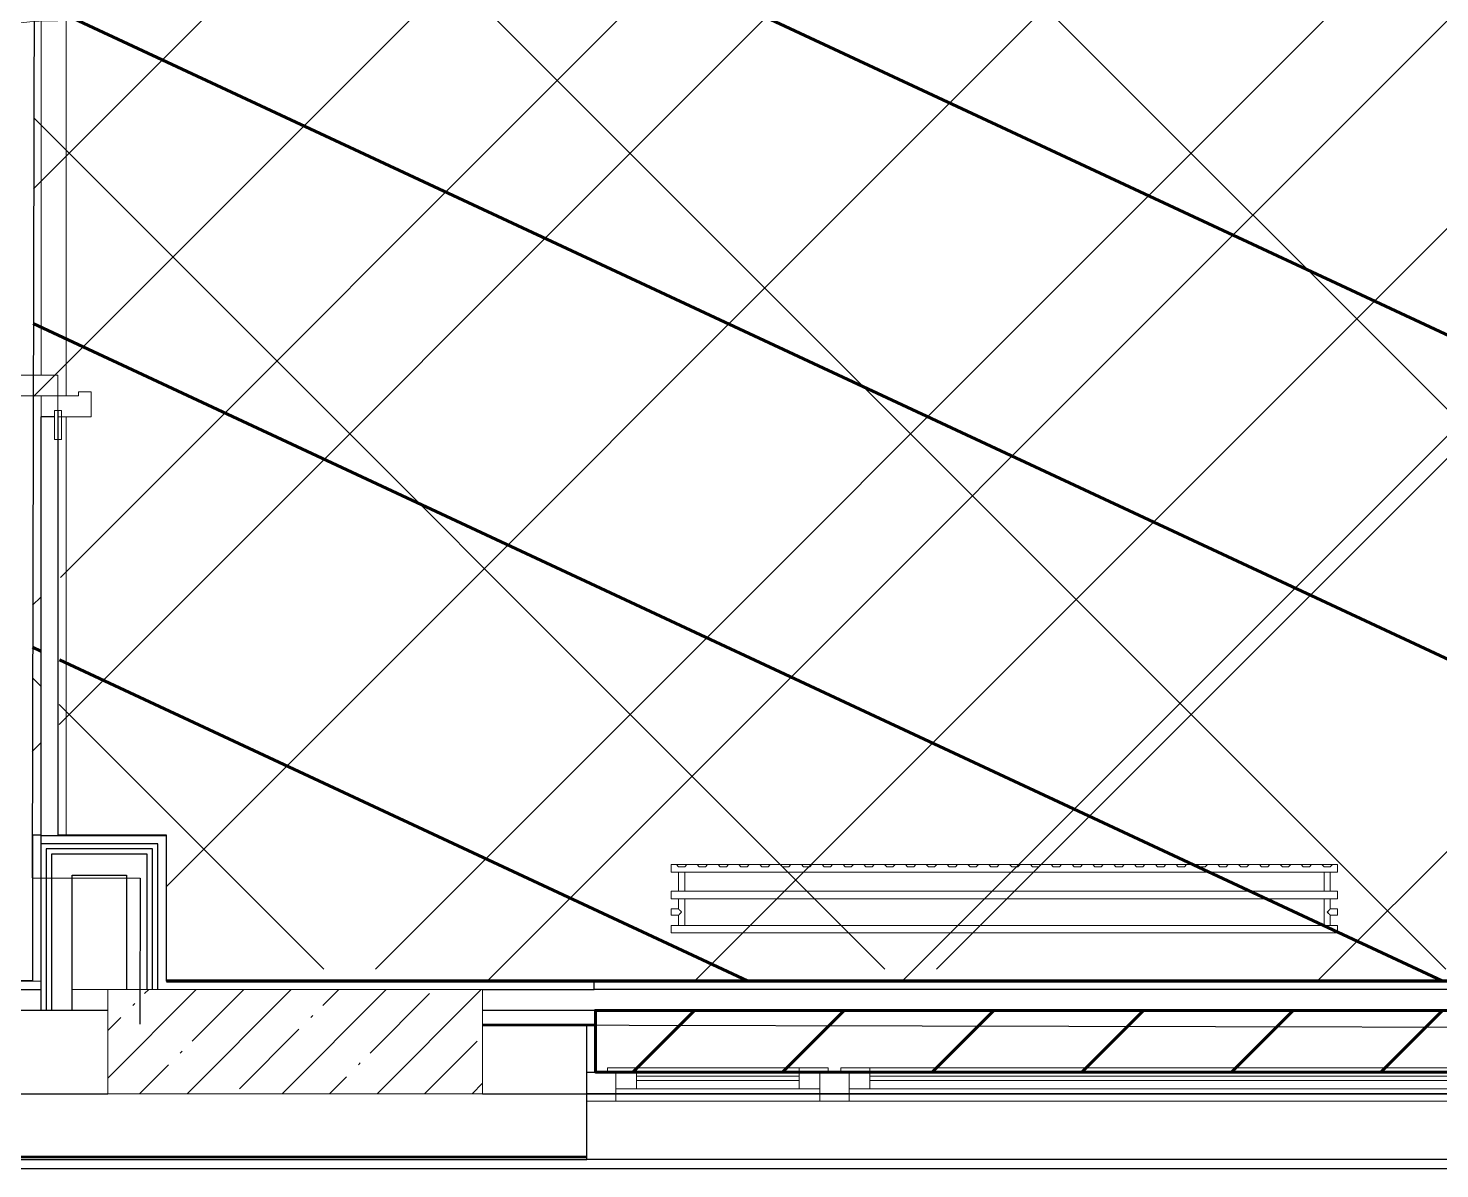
# Model space of a CAD drawing. Header units: millimetres. Extents: x -164500 to 426394, y -23753 to 102118.
# Drawn here: x 101604 to 104993, y -416 to 2321 of the extents above; entities that cross this region are included whole.
import ezdxf

# ---------------------------------------------------------------- set-up
doc = ezdxf.new("R2010")
doc.units = ezdxf.units.MM
for name, color, linetype, lineweight in [('0) шлифовка', 5, 'Continuous', 60), ('1.4) Плинтус ПЛ-4', 6, 'Continuous', 60), ('179 подоконники', 5, 'Continuous', 60), ('5.2) Л-1 Линолеум', 100, 'Continuous', 30), ('7.1) НЗ Стяжка на теплый пол', 160, 'Continuous', 30), ('7.7) Плинтус', 222, 'Continuous', 90), ('A-FLOR', 7, 'Continuous', 9), ('A-GLAZ', 7, 'Continuous', 9), ('A-GLAZ-1', 7, 'Continuous', 5), ('S-COLS-1', 7, 'Continuous', 5)]:
    doc.layers.add(name, color=color, linetype=linetype, lineweight=lineweight)
doc.layers.add('2) защита вин плитк', color=6, linetype='Continuous')
doc.layers.add('3.2.1) Нал-ой пол 4 вып', color=3, linetype='Continuous')
for name, color, linetype, lineweight, true_color in [('A-DOOR-1', 7, 'Continuous', 5, 0xc0c0c0), ('A-DOOR-FRAM-1', 7, 'Continuous', 5, 0xc0c0c0), ('M-EQPM-1', 7, 'Continuous', 9, 0xb2b2b2)]:
    doc.layers.add(name, color=color, linetype=linetype, lineweight=lineweight, true_color=true_color)

# ---------------------------------------------------------------- blocks, each defined once
blk = doc.blocks.new('120_Окно_СКБ_2Ст_Фрамуга сверху - 120_Окно_СКБ_2Ст_2300х2500_h_ ДОО-19727959-Объем проектирования 1 этажа')
at = {"layer": 'A-GLAZ'}
for p, q in [((-1150, -127), (-1150, -57)), ((-1150, -57), (-1080, -57)), ((-1080, -57), (-1080, -127)), ((520, -127), (520, -57)), ((520, -57), (590, -57)), ((590, -57), (590, -127)), ((1080, -127), (1080, -57)), ((1080, -57), (1150, -57)), ((1150, -57), (1150, -127)), ((520, -87), (-1080, -87)), ((-1080, -87), (-1080, -127)), ((-1030, -137), (-1030, -87)), ((470, -137), (470, -87)), ((520, -127), (520, -87)), ((1080, -87), (590, -87)), ((590, -87), (590, -127)), ((640, -137), (640, -87)), ((1030, -137), (1030, -87)), ((1080, -127), (1080, -87)), ((-1080, -127), (-1150, -127)), ((-1080, -127), (-1100, -127)), ((-1100, -127), (-1100, -137)), ((590, -127), (520, -127)), ((540, -127), (520, -127)), ((540, -137), (540, -127)), ((590, -127), (570, -127)), ((570, -127), (570, -137)), ((1150, -127), (1080, -127)), ((1100, -127), (1080, -127)), ((1100, -137), (1100, -127)), ((-1100, -137), (540, -137)), ((540, -137), (-1100, -137)), ((570, -137), (1100, -137)), ((1100, -137), (570, -137))]:
    blk.add_line(p, q, dxfattribs=at)
at = {"layer": 'A-GLAZ-1'}
for p, q in [((1150, -57), (-1150, -57)), ((-1080, -57), (1080, -57)), ((-1130, -127), (-1100, -127)), ((-1030, -107), (470, -107)), ((470, -117), (-1030, -117)), ((540, -127), (570, -127)), ((540, -127), (570, -127)), ((640, -107), (1030, -107)), ((1030, -117), (640, -117)), ((1100, -127), (1130, -127))]:
    blk.add_line(p, q, dxfattribs=at)
blk = doc.blocks.new('BSC_Колонна _Прямоугольная - 250х900-V84-Объем проектирования 1 этажа')
at = {"layer": 'S-COLS-1'}
h = blk.add_hatch(dxfattribs=at)
h.set_pattern_fill('FP_99', color=256, style=0, pattern_type=2)
h.set_pattern_definition([(45, (-102180, -25), (-114.04925, 114.04925), []), (45, (-102065.95, -25), (-114.04925, 114.04925), [201.613, -40.323, 6.706, -33.617])])
h.paths.add_polyline_path([(450, -125), (450, 125), (-450, 125), (-450, -125)])
for p, q in [((450, 125), (-450, 125)), ((-450, 125), (-450, -125)), ((450, -125), (450, 125)), ((-450, -125), (450, -125))]:
    blk.add_line(p, q, dxfattribs=at)
blk = doc.blocks.new('110_Дверь_СКБ_2Ст - Д-5_п__в составе перегородки _не входит в спец__-32680960-Объем проектирования 1 этажа')
at = {"layer": 'A-DOOR-1'}
for p, q in [((-637.5, 900.5), (-637.5, 0.5)), ((-587.5, 900.5), (-637.5, 900.5)), ((-587.5, 0.5), (-587.5, 900.5)), ((662.5, 400.5), (612.5, 400.5)), ((612.5, 400.5), (612.5, 0.5)), ((662.5, 0.5), (662.5, 400.5)), ((-637.5, 0.5), (-587.5, 0.5)), ((612.5, 0.5), (662.5, 0.5))]:
    blk.add_line(p, q, dxfattribs=at)
for centre, radius, start, end in [((-637.5, 0.5), 900, 0, 90), ((662.5, 0.5), 400, 90, 180)]:
    blk.add_arc(centre, radius, start, end, dxfattribs=at)
at = {"layer": 'A-DOOR-FRAM-1'}
for p, q in [((-672.5, 8.5), (-742.5, 8.5)), ((-742.5, 8.5), (-742.5, 0.5)), ((-742.5, 0.5), (-672.5, 0.5)), ((-637.5, 0.5), (-687.5, 0.5)), ((-687.5, 0.5), (-687.5, -79.5)), ((-672.5, 0.5), (-687.5, 0.5)), ((-687.5, 0.5), (-687.5, -0.5)), ((-672.5, 0.5), (-672.5, 8.5)), ((-672.5, -0.5), (-672.5, 0.5)), ((-637.5, -49.5), (-637.5, 0.5)), ((662.5, 0.5), (662.5, -49.5)), ((712.5, 0.5), (662.5, 0.5)), ((767.5, 8.5), (697.5, 8.5)), ((697.5, 8.5), (697.5, 0.5)), ((712.5, 0.5), (697.5, 0.5)), ((697.5, 0.5), (697.5, -0.5)), ((697.5, 0.5), (767.5, 0.5)), ((712.5, -79.5), (712.5, 0.5)), ((712.5, -0.5), (712.5, 0.5)), ((767.5, 0.5), (767.5, 8.5)), ((-672.5, -0.5), (-742.5, -0.5)), ((-742.5, -0.5), (-742.5, -8.5)), ((-742.5, -8.5), (-672.5, -8.5)), ((-687.5, -0.5), (-672.5, -0.5)), ((-672.5, -8.5), (-672.5, -0.5)), ((697.5, -0.5), (712.5, -0.5)), ((767.5, -0.5), (697.5, -0.5)), ((697.5, -0.5), (697.5, -8.5)), ((697.5, -8.5), (767.5, -8.5)), ((767.5, -8.5), (767.5, -0.5)), ((-627.5, -49.5), (-637.5, -49.5)), ((-627.5, -79.5), (-627.5, -49.5)), ((662.5, -49.5), (652.5, -49.5)), ((652.5, -49.5), (652.5, -79.5)), ((-687.5, -79.5), (-627.5, -79.5)), ((652.5, -79.5), (712.5, -79.5))]:
    blk.add_line(p, q, dxfattribs=at)
blk = doc.blocks.new('radiator_prado_classic_z_tip_30_po exemplyaru - Classic Z Тип 30-300-V243-Объем проектирования 1 этажа')
at = {"layer": 'M-EQPM-1'}
for p, q in [((0, 228), (0, 210)), ((1600, 228), (0, 228)), ((0, 210), (0, 228)), ((0, 228), (12.5, 228)), ((0, 210), (1600, 210)), ((17.8, 210), (0, 210)), ((12.5, 228), (37.5, 228)), ((37.5, 228), (12.5, 228)), ((12.5, 228), (37.5, 228)), ((12.5, 228), (17.5, 223)), ((12.5, 228), (17.5, 223)), ((32.5, 223), (17.5, 223)), ((17.5, 223), (32.5, 223)), ((17.5, 210), (17.5, 164)), ((17.5, 210), (17.5, 164)), ((17.8, 210), (17.5, 210)), ((17.5, 210), (17.8, 210)), ((17.8, 210), (17.5, 210)), ((17.5, 210), (32.5, 210)), ((32.2, 210), (17.8, 210)), ((17.8, 210), (32.2, 210)), ((32.2, 210), (17.8, 210)), ((32.5, 210), (32.2, 210)), ((32.2, 210), (32.5, 210)), ((32.5, 210), (32.2, 210)), ((1567.8, 210), (32.2, 210)), ((32.5, 223), (37.5, 228)), ((37.5, 228), (32.5, 223)), ((32.5, 164), (32.5, 210)), ((32.5, 164), (32.5, 210)), ((37.5, 228), (62.5, 228)), ((62.5, 228), (87.5, 228)), ((87.5, 228), (62.5, 228)), ((62.5, 228), (87.5, 228)), ((62.5, 228), (67.5, 223)), ((62.5, 228), (67.5, 223)), ((82.5, 223), (67.5, 223)), ((67.5, 223), (82.5, 223)), ((82.5, 223), (87.5, 228)), ((87.5, 228), (82.5, 223)), ((87.5, 228), (112.5, 228)), ((112.5, 228), (137.5, 228)), ((137.5, 228), (112.5, 228)), ((112.5, 228), (137.5, 228)), ((112.5, 228), (117.5, 223)), ((112.5, 228), (117.5, 223)), ((132.5, 223), (117.5, 223)), ((117.5, 223), (132.5, 223)), ((132.5, 223), (137.5, 228)), ((137.5, 228), (132.5, 223)), ((137.5, 228), (162.5, 228)), ((162.5, 228), (187.5, 228)), ((187.5, 228), (162.5, 228)), ((162.5, 228), (187.5, 228)), ((162.5, 228), (167.5, 223)), ((162.5, 228), (167.5, 223)), ((182.5, 223), (167.5, 223)), ((167.5, 223), (182.5, 223)), ((182.5, 223), (187.5, 228)), ((187.5, 228), (182.5, 223)), ((187.5, 228), (212.5, 228)), ((212.5, 228), (237.5, 228)), ((237.5, 228), (212.5, 228)), ((212.5, 228), (237.5, 228)), ((212.5, 228), (217.5, 223)), ((212.5, 228), (217.5, 223)), ((232.5, 223), (217.5, 223)), ((217.5, 223), (232.5, 223)), ((232.5, 223), (237.5, 228)), ((237.5, 228), (232.5, 223)), ((237.5, 228), (262.5, 228)), ((287.5, 228), (262.5, 228)), ((262.5, 228), (287.5, 228)), ((262.5, 228), (267.5, 223)), ((262.5, 228), (267.5, 223)), ((263.1, 228), (287.5, 228)), ((282.5, 223), (267.5, 223)), ((267.5, 223), (282.5, 223)), ((282.5, 223), (287.5, 228)), ((287.5, 228), (282.5, 223)), ((287.5, 228), (312.5, 228)), ((312.5, 228), (337.5, 228)), ((337.5, 228), (312.5, 228)), ((312.5, 228), (337.5, 228)), ((312.5, 228), (317.5, 223)), ((312.5, 228), (317.5, 223)), ((332.5, 223), (317.5, 223)), ((317.5, 223), (332.5, 223)), ((332.5, 223), (337.5, 228)), ((337.5, 228), (332.5, 223)), ((337.5, 228), (362.5, 228)), ((362.5, 228), (387.5, 228)), ((387.5, 228), (362.5, 228)), ((362.5, 228), (387.5, 228)), ((362.5, 228), (367.5, 223)), ((362.5, 228), (367.5, 223)), ((382.5, 223), (367.5, 223)), ((367.5, 223), (382.5, 223)), ((382.5, 223), (387.5, 228)), ((387.5, 228), (382.5, 223)), ((387.5, 228), (412.5, 228)), ((412.5, 228), (437.5, 228)), ((437.5, 228), (412.5, 228)), ((412.5, 228), (437.5, 228)), ((412.5, 228), (417.5, 223)), ((412.5, 228), (417.5, 223)), ((432.5, 223), (417.5, 223)), ((417.5, 223), (432.5, 223)), ((432.5, 223), (437.5, 228)), ((437.5, 228), (432.5, 223)), ((437.5, 228), (462.5, 228)), ((462.5, 228), (487.5, 228)), ((487.5, 228), (462.5, 228)), ((462.5, 228), (487.5, 228)), ((462.5, 228), (467.5, 223)), ((462.5, 228), (467.5, 223)), ((482.5, 223), (467.5, 223)), ((467.5, 223), (482.5, 223)), ((482.5, 223), (487.5, 228)), ((487.5, 228), (482.5, 223)), ((487.5, 228), (512.5, 228)), ((512.5, 228), (537.5, 228)), ((537.5, 228), (512.5, 228)), ((512.5, 228), (537.5, 228)), ((512.5, 228), (517.5, 223)), ((512.5, 228), (517.5, 223)), ((532.5, 223), (517.5, 223)), ((517.5, 223), (532.5, 223)), ((532.5, 223), (537.5, 228)), ((537.5, 228), (532.5, 223)), ((537.5, 228), (562.5, 228)), ((562.5, 228), (587.5, 228)), ((587.5, 228), (562.5, 228)), ((562.5, 228), (587.5, 228)), ((562.5, 228), (567.5, 223)), ((562.5, 228), (567.5, 223)), ((582.5, 223), (567.5, 223)), ((567.5, 223), (582.5, 223)), ((582.5, 223), (587.5, 228)), ((587.5, 228), (582.5, 223)), ((587.5, 228), (612.5, 228)), ((612.5, 228), (637.5, 228)), ((637.5, 228), (612.5, 228)), ((612.5, 228), (637.5, 228)), ((612.5, 228), (617.5, 223)), ((612.5, 228), (617.5, 223)), ((632.5, 223), (617.5, 223)), ((617.5, 223), (632.5, 223)), ((632.5, 223), (637.5, 228)), ((637.5, 228), (632.5, 223)), ((637.5, 228), (662.5, 228)), ((662.5, 228), (687.5, 228)), ((687.5, 228), (662.5, 228)), ((662.5, 228), (687.5, 228)), ((662.5, 228), (667.5, 223)), ((662.5, 228), (667.5, 223)), ((682.5, 223), (667.5, 223)), ((667.5, 223), (682.5, 223)), ((682.5, 223), (687.5, 228)), ((687.5, 228), (682.5, 223)), ((687.5, 228), (712.5, 228)), ((712.5, 228), (737.5, 228)), ((737.5, 228), (712.5, 228)), ((712.5, 228), (737.5, 228)), ((712.5, 228), (717.5, 223)), ((712.5, 228), (717.5, 223)), ((732.5, 223), (717.5, 223)), ((717.5, 223), (732.5, 223)), ((732.5, 223), (737.5, 228)), ((737.5, 228), (732.5, 223)), ((737.5, 228), (762.5, 228)), ((762.5, 228), (787.5, 228)), ((787.5, 228), (762.5, 228)), ((762.5, 228), (787.5, 228)), ((762.5, 228), (767.5, 223)), ((762.5, 228), (767.5, 223)), ((782.5, 223), (767.5, 223)), ((767.5, 223), (782.5, 223)), ((782.5, 223), (787.5, 228)), ((787.5, 228), (782.5, 223)), ((787.5, 228), (812.5, 228)), ((812.5, 228), (837.5, 228)), ((837.5, 228), (812.5, 228)), ((812.5, 228), (837.5, 228)), ((812.5, 228), (817.5, 223)), ((812.5, 228), (817.5, 223)), ((832.5, 223), (817.5, 223)), ((817.5, 223), (832.5, 223)), ((832.5, 223), (837.5, 228)), ((837.5, 228), (832.5, 223)), ((837.5, 228), (862.5, 228)), ((862.5, 228), (887.5, 228)), ((887.5, 228), (862.5, 228)), ((862.5, 228), (887.5, 228)), ((862.5, 228), (867.5, 223)), ((862.5, 228), (867.5, 223)), ((882.5, 223), (867.5, 223)), ((867.5, 223), (882.5, 223)), ((882.5, 223), (887.5, 228)), ((887.5, 228), (882.5, 223)), ((887.5, 228), (912.5, 228)), ((912.5, 228), (937.5, 228)), ((937.5, 228), (912.5, 228)), ((912.5, 228), (937.5, 228)), ((912.5, 228), (917.5, 223)), ((912.5, 228), (917.5, 223)), ((932.5, 223), (917.5, 223)), ((917.5, 223), (932.5, 223)), ((932.5, 223), (937.5, 228)), ((937.5, 228), (932.5, 223)), ((937.5, 228), (962.5, 228)), ((962.5, 228), (987.5, 228)), ((987.5, 228), (962.5, 228)), ((962.5, 228), (987.5, 228)), ((962.5, 228), (967.5, 223)), ((962.5, 228), (967.5, 223)), ((982.5, 223), (967.5, 223)), ((967.5, 223), (982.5, 223)), ((982.5, 223), (987.5, 228)), ((987.5, 228), (982.5, 223)), ((987.5, 228), (1012.5, 228)), ((1012.5, 228), (1037.5, 228)), ((1037.5, 228), (1012.5, 228)), ((1012.5, 228), (1037.5, 228)), ((1012.5, 228), (1017.5, 223)), ((1012.5, 228), (1017.5, 223)), ((1032.5, 223), (1017.5, 223)), ((1017.5, 223), (1032.5, 223)), ((1032.5, 223), (1037.5, 228)), ((1037.5, 228), (1032.5, 223)), ((1037.5, 228), (1062.5, 228)), ((1062.5, 228), (1087.5, 228)), ((1087.5, 228), (1062.5, 228)), ((1062.5, 228), (1087.5, 228)), ((1062.5, 228), (1067.5, 223)), ((1062.5, 228), (1067.5, 223)), ((1082.5, 223), (1067.5, 223)), ((1067.5, 223), (1082.5, 223)), ((1082.5, 223), (1087.5, 228)), ((1087.5, 228), (1082.5, 223)), ((1087.5, 228), (1112.5, 228)), ((1112.5, 228), (1137.5, 228)), ((1137.5, 228), (1112.5, 228)), ((1112.5, 228), (1137.5, 228)), ((1112.5, 228), (1117.5, 223)), ((1112.5, 228), (1117.5, 223)), ((1132.5, 223), (1117.5, 223)), ((1117.5, 223), (1132.5, 223)), ((1132.5, 223), (1137.5, 228)), ((1137.5, 228), (1132.5, 223)), ((1137.5, 228), (1162.5, 228)), ((1162.5, 228), (1187.5, 228)), ((1187.5, 228), (1162.5, 228)), ((1162.5, 228), (1187.5, 228)), ((1162.5, 228), (1167.5, 223)), ((1162.5, 228), (1167.5, 223)), ((1182.5, 223), (1167.5, 223)), ((1167.5, 223), (1182.5, 223)), ((1182.5, 223), (1187.5, 228)), ((1187.5, 228), (1182.5, 223)), ((1187.5, 228), (1212.5, 228)), ((1212.5, 228), (1237.5, 228)), ((1237.5, 228), (1212.5, 228)), ((1212.5, 228), (1237.5, 228)), ((1212.5, 228), (1217.5, 223)), ((1212.5, 228), (1217.5, 223)), ((1232.5, 223), (1217.5, 223)), ((1217.5, 223), (1232.5, 223)), ((1232.5, 223), (1237.5, 228)), ((1237.5, 228), (1232.5, 223)), ((1237.5, 228), (1262.5, 228)), ((1262.5, 228), (1287.5, 228)), ((1287.5, 228), (1262.5, 228)), ((1262.5, 228), (1287.5, 228)), ((1262.5, 228), (1267.5, 223)), ((1262.5, 228), (1267.5, 223)), ((1282.5, 223), (1267.5, 223)), ((1267.5, 223), (1282.5, 223)), ((1282.5, 223), (1287.5, 228)), ((1287.5, 228), (1282.5, 223)), ((1287.5, 228), (1312.5, 228)), ((1312.5, 228), (1337.5, 228)), ((1337.5, 228), (1312.5, 228)), ((1312.5, 228), (1337.5, 228)), ((1312.5, 228), (1317.5, 223)), ((1312.5, 228), (1317.5, 223)), ((1332.5, 223), (1317.5, 223)), ((1317.5, 223), (1332.5, 223)), ((1332.5, 223), (1337.5, 228)), ((1337.5, 228), (1332.5, 223)), ((1337.5, 228), (1362.5, 228)), ((1362.5, 228), (1387.5, 228)), ((1387.5, 228), (1362.5, 228)), ((1362.5, 228), (1387.5, 228)), ((1362.5, 228), (1367.5, 223)), ((1362.5, 228), (1367.5, 223)), ((1382.5, 223), (1367.5, 223)), ((1367.5, 223), (1382.5, 223)), ((1382.5, 223), (1387.5, 228)), ((1387.5, 228), (1382.5, 223)), ((1387.5, 228), (1412.5, 228)), ((1412.5, 228), (1437.5, 228)), ((1437.5, 228), (1412.5, 228)), ((1412.5, 228), (1437.5, 228)), ((1412.5, 228), (1417.5, 223)), ((1412.5, 228), (1417.5, 223)), ((1432.5, 223), (1417.5, 223)), ((1417.5, 223), (1432.5, 223)), ((1432.5, 223), (1437.5, 228)), ((1437.5, 228), (1432.5, 223)), ((1437.5, 228), (1462.5, 228)), ((1462.5, 228), (1487.5, 228)), ((1487.5, 228), (1462.5, 228)), ((1462.5, 228), (1487.5, 228)), ((1462.5, 228), (1467.5, 223)), ((1462.5, 228), (1467.5, 223)), ((1482.5, 223), (1467.5, 223)), ((1467.5, 223), (1482.5, 223)), ((1482.5, 223), (1487.5, 228)), ((1487.5, 228), (1482.5, 223)), ((1487.5, 228), (1512.5, 228)), ((1512.5, 228), (1537.5, 228)), ((1537.5, 228), (1512.5, 228)), ((1512.5, 228), (1537.5, 228)), ((1512.5, 228), (1517.5, 223)), ((1512.5, 228), (1517.5, 223)), ((1532.5, 223), (1517.5, 223)), ((1517.5, 223), (1532.5, 223)), ((1532.5, 223), (1537.5, 228)), ((1537.5, 228), (1532.5, 223)), ((1537.5, 228), (1562.5, 228)), ((1562.5, 228), (1587.5, 228)), ((1587.5, 228), (1562.5, 228)), ((1562.5, 228), (1587.5, 228)), ((1562.5, 228), (1567.5, 223)), ((1562.5, 228), (1567.5, 223)), ((1582.5, 223), (1567.5, 223)), ((1567.5, 223), (1582.5, 223)), ((1567.5, 210), (1567.5, 164)), ((1567.5, 210), (1567.5, 164)), ((1567.8, 210), (1567.5, 210)), ((1567.5, 210), (1582.5, 210)), ((1567.8, 210), (1567.5, 210)), ((1567.5, 210), (1567.8, 210)), ((1582.2, 210), (1567.8, 210)), ((1582.2, 210), (1567.8, 210)), ((1567.8, 210), (1582.2, 210)), ((1582.5, 210), (1582.2, 210)), ((1582.5, 210), (1582.2, 210)), ((1582.2, 210), (1582.5, 210)), ((1600, 210), (1582.2, 210)), ((1582.5, 223), (1587.5, 228)), ((1587.5, 228), (1582.5, 223)), ((1582.5, 164), (1582.5, 210)), ((1582.5, 164), (1582.5, 210)), ((1587.5, 228), (1600, 228)), ((1600, 210), (1600, 228)), ((1600, 228), (1600, 210)), ((1600, 164), (0, 164)), ((0, 164), (0, 146)), ((0, 146), (0, 164)), ((0, 164), (17.8, 164)), ((0, 146), (1600, 146)), ((18.5, 146), (0, 146)), ((17.8, 164), (17.5, 164)), ((17.5, 164), (17.8, 164)), ((17.8, 164), (17.5, 164)), ((17.5, 164), (32.5, 164)), ((17.5, 146), (17.5, 121.5)), ((17.5, 146), (17.5, 121.5)), ((17.5, 146), (18.5, 146)), ((18.5, 146), (17.5, 146)), ((17.5, 146), (18.5, 146)), ((32.5, 146), (17.5, 146)), ((32.2, 164), (17.8, 164)), ((17.8, 164), (32.2, 164)), ((32.2, 164), (17.8, 164)), ((18.5, 146), (32.2, 146)), ((32.2, 146), (18.5, 146)), ((18.5, 146), (32.2, 146)), ((32.5, 164), (32.2, 164)), ((32.2, 164), (32.5, 164)), ((32.5, 164), (32.2, 164)), ((32.2, 164), (1567.8, 164)), ((32.2, 146), (32.5, 146)), ((32.5, 146), (32.2, 146)), ((32.2, 146), (32.5, 146)), ((1567.8, 146), (32.2, 146)), ((32.5, 82), (32.5, 146)), ((32.5, 82), (32.5, 146)), ((1567.8, 164), (1567.5, 164)), ((1567.5, 164), (1582.5, 164)), ((1567.8, 164), (1567.5, 164)), ((1567.5, 164), (1567.8, 164)), ((1567.5, 146), (1567.5, 82)), ((1567.5, 146), (1567.5, 82)), ((1567.5, 146), (1567.8, 146)), ((1582.5, 146), (1567.5, 146)), ((1567.5, 146), (1567.8, 146)), ((1567.8, 146), (1567.5, 146)), ((1582.2, 164), (1567.8, 164)), ((1582.2, 164), (1567.8, 164)), ((1567.8, 164), (1582.2, 164)), ((1567.8, 146), (1581.5, 146)), ((1567.8, 146), (1581.5, 146)), ((1581.5, 146), (1567.8, 146)), ((1581.5, 146), (1582.5, 146)), ((1581.5, 146), (1582.5, 146)), ((1582.5, 146), (1581.5, 146)), ((1600, 146), (1581.5, 146)), ((1582.5, 164), (1582.2, 164)), ((1582.5, 164), (1582.2, 164)), ((1582.2, 164), (1582.5, 164)), ((1582.2, 164), (1600, 164)), ((1582.5, 121.5), (1582.5, 146)), ((1582.5, 121.5), (1582.5, 146)), ((1600, 146), (1600, 164)), ((1600, 164), (1600, 146)), ((17.5, 121.5), (0, 121.5)), ((17.5, 121.5), (0, 121.5)), ((0, 121.5), (0, 120.5)), ((0, 106.5), (0, 121.5)), ((0, 120.5), (0, 107.5)), ((0, 120.5), (0, 119.3)), ((0, 114), (0, 120.5)), ((0, 120.5), (0, 120.5)), ((0, 119.3), (0, 117.8)), ((0, 117.8), (0, 114)), ((0, 114), (0, 110.3)), ((0, 107.5), (0, 114)), ((0, 110.3), (0, 108.7)), ((0, 108.7), (0, 107.5)), ((0, 107.5), (0, 106.5)), ((0, 107.5), (0, 107.5)), ((0, 106.5), (17.5, 106.5)), ((0, 106.5), (17.5, 106.5)), ((17.5, 106.5), (17.5, 82)), ((17.5, 106.5), (17.5, 82)), ((1600, 121.5), (1582.5, 121.5)), ((1600, 121.5), (1582.5, 121.5)), ((1582.5, 82), (1582.5, 106.5)), ((1582.5, 106.5), (1600, 106.5)), ((1582.5, 82), (1582.5, 106.5)), ((1582.5, 106.5), (1600, 106.5)), ((1600, 121.5), (1600, 106.5)), ((1600, 120.5), (1600, 121.5)), ((1600, 121.5), (1600, 120.5)), ((1600, 120.5), (1600, 121.5)), ((1600, 107.5), (1600, 120.5)), ((1600, 120.5), (1600, 107.5)), ((1600, 107.5), (1600, 120.5)), ((1600, 106.5), (1600, 107.5)), ((1600, 107.5), (1600, 106.5)), ((1600, 106.5), (1600, 107.5)), ((1600, 82), (0, 82)), ((0, 82), (0, 64)), ((0, 64), (0, 82)), ((0, 82), (18.5, 82)), ((18.5, 82), (17.5, 82)), ((17.5, 82), (18.5, 82)), ((18.5, 82), (17.5, 82)), ((17.5, 82), (32.5, 82)), ((32.2, 82), (18.5, 82)), ((18.5, 82), (32.2, 82)), ((32.2, 82), (18.5, 82)), ((32.5, 82), (32.2, 82)), ((32.2, 82), (32.5, 82)), ((32.5, 82), (32.2, 82)), ((32.2, 82), (1567.8, 82)), ((1567.8, 82), (1567.5, 82)), ((1567.5, 82), (1582.5, 82)), ((1567.8, 82), (1567.5, 82)), ((1567.5, 82), (1567.8, 82)), ((1581.5, 82), (1567.8, 82)), ((1581.5, 82), (1567.8, 82)), ((1567.8, 82), (1581.5, 82)), ((1582.5, 82), (1581.5, 82)), ((1582.5, 82), (1581.5, 82)), ((1581.5, 82), (1582.5, 82)), ((1581.5, 82), (1600, 82)), ((1600, 64), (1600, 82)), ((1600, 82), (1600, 64)), ((1600, 64), (0, 64)), ((0, 64), (1600, 64))]:
    blk.add_line(p, q, dxfattribs=at)
for points, knots in [([(18.5, 120.5), (18.4, 120.6), (18.3, 120.7), (18.1, 120.9), (17.9, 121.1), (17.8, 121.2), (17.7, 121.3), (17.5, 121.5), (17.5, 121.5), (17.5, 121.5)], [0.7142857, 0.7142857, 0.7142857, 0.7142857, 0.75, 0.7857143, 0.8214286, 0.8571429, 0.8928571, 0.9285714, 1, 1, 1, 1]), ([(17.5, 121.5), (17.5, 121.5), (17.5, 121.5), (17.7, 121.3), (17.8, 121.2), (17.9, 121.1), (18.1, 120.9), (18.3, 120.7), (18.4, 120.6), (18.5, 120.5)], [0, 0, 0, 0, 0.0714286, 0.1071429, 0.1428571, 0.1785714, 0.2142857, 0.25, 0.2857143, 0.2857143, 0.2857143, 0.2857143]), ([(17.5, 121.5), (17.5, 121.5), (17.5, 121.5), (17.7, 121.3), (17.8, 121.2), (17.9, 121.1), (18.1, 120.9), (18.3, 120.7), (18.4, 120.6), (18.5, 120.5)], [0, 0, 0, 0, 0.0714286, 0.1071429, 0.1428571, 0.1785714, 0.2142857, 0.25, 0.2857143, 0.2857143, 0.2857143, 0.2857143]), ([(25, 114), (24.5, 114.5), (23.6, 115.4), (22.4, 116.6), (21.6, 117.4), (21.1, 117.9), (20.8, 118.2), (20.5, 118.5), (20.2, 118.8), (19.8, 119.1), (19.6, 119.4), (19.3, 119.7), (19, 120), (18.7, 120.3), (18.5, 120.5), (18.3, 120.7), (18.1, 120.9), (17.9, 121.1), (17.8, 121.2), (17.7, 121.3), (17.5, 121.5), (17.5, 121.5), (17.5, 121.5)], [0, 0, 0, 0, 0.142857, 0.285714, 0.357143, 0.392857, 0.428571, 0.464286, 0.5, 0.535714, 0.571429, 0.607143, 0.642857, 0.678571, 0.714286, 0.75, 0.785714, 0.821429, 0.857143, 0.892857, 0.928571, 1, 1, 1, 1]), ([(17.5, 106.5), (17.5, 106.5), (17.5, 106.5), (17.7, 106.7), (17.8, 106.8), (17.9, 106.9), (18.1, 107.1), (18.3, 107.3), (18.5, 107.5), (18.7, 107.7), (19, 108), (19.3, 108.3), (19.6, 108.6), (19.8, 108.9), (20.3, 109.3), (20.7, 109.7), (21.1, 110.1), (21.6, 110.6), (22.4, 111.4), (23.6, 112.6), (24.5, 113.5), (25, 114)], [0, 0, 0, 0, 0.071429, 0.107143, 0.142857, 0.178571, 0.214286, 0.25, 0.285714, 0.321429, 0.357143, 0.392857, 0.428571, 0.464286, 0.5, 0.571429, 0.607143, 0.642857, 0.714286, 0.857143, 1, 1, 1, 1]), ([(17.5, 106.5), (17.5, 106.5), (17.5, 106.5), (17.7, 106.7), (17.8, 106.8), (17.9, 106.9), (18.1, 107.1), (18.3, 107.3), (18.4, 107.4), (18.5, 107.5)], [0, 0, 0, 0, 0.0714286, 0.1071429, 0.1428571, 0.1785714, 0.2142857, 0.25, 0.2857143, 0.2857143, 0.2857143, 0.2857143]), ([(18.5, 107.5), (18.4, 107.4), (18.3, 107.3), (18.1, 107.1), (17.9, 106.9), (17.8, 106.8), (17.7, 106.7), (17.5, 106.5), (17.5, 106.5), (17.5, 106.5)], [0.7142857, 0.7142857, 0.7142857, 0.7142857, 0.75, 0.7857143, 0.8214286, 0.8571429, 0.8928571, 0.9285714, 1, 1, 1, 1]), ([(18.5, 107.5), (18.4, 107.4), (18.3, 107.3), (18.1, 107.1), (17.9, 106.9), (17.8, 106.8), (17.7, 106.7), (17.5, 106.5), (17.5, 106.5), (17.5, 106.5)], [0.7142857, 0.7142857, 0.7142857, 0.7142857, 0.75, 0.7857143, 0.8214286, 0.8571429, 0.8928571, 0.9285714, 1, 1, 1, 1]), ([(22.1, 116.9), (21.9, 117.1), (21.6, 117.4), (21.1, 117.9), (20.8, 118.2), (20.5, 118.5), (20.2, 118.8), (19.9, 119.2), (19.7, 119.3), (19.6, 119.4)], [0.2857143, 0.2857143, 0.2857143, 0.2857143, 0.3571429, 0.3928571, 0.4285714, 0.4642857, 0.5, 0.5357143, 0.5714286, 0.5714286, 0.5714286, 0.5714286]), ([(19.6, 119.4), (19.7, 119.3), (19.9, 119.2), (20.3, 118.7), (20.7, 118.3), (21.1, 117.9), (21.6, 117.4), (21.9, 117.1), (22.1, 116.9)], [0.4285714, 0.4285714, 0.4285714, 0.4285714, 0.4642857, 0.5, 0.5714286, 0.6071429, 0.6428571, 0.7142857, 0.7142857, 0.7142857, 0.7142857]), ([(19.6, 119.4), (19.7, 119.3), (19.8, 119.1), (20.3, 118.7), (20.7, 118.3), (21.1, 117.9), (21.6, 117.4), (21.9, 117.1), (22.1, 116.9)], [0.4285714, 0.4285714, 0.4285714, 0.4285714, 0.4642857, 0.5, 0.5714286, 0.6071429, 0.6428571, 0.7142857, 0.7142857, 0.7142857, 0.7142857]), ([(19.6, 108.6), (19.7, 108.7), (19.9, 108.8), (20.3, 109.3), (20.7, 109.7), (21.1, 110.1), (21.6, 110.6), (21.9, 110.9), (22.1, 111.1)], [0.4285714, 0.4285714, 0.4285714, 0.4285714, 0.4642857, 0.5, 0.5714286, 0.6071429, 0.6428571, 0.7142857, 0.7142857, 0.7142857, 0.7142857]), ([(22.1, 111.1), (21.9, 110.9), (21.6, 110.6), (21.1, 110.1), (20.8, 109.8), (20.5, 109.5), (20.2, 109.2), (19.9, 108.8), (19.7, 108.7), (19.6, 108.6)], [0.2857143, 0.2857143, 0.2857143, 0.2857143, 0.3571429, 0.3928571, 0.4285714, 0.4642857, 0.5, 0.5357143, 0.5714286, 0.5714286, 0.5714286, 0.5714286]), ([(22.1, 111.1), (21.9, 110.9), (21.6, 110.6), (21.1, 110.1), (20.8, 109.8), (20.5, 109.5), (20.2, 109.2), (19.8, 108.9), (19.7, 108.7), (19.6, 108.6)], [0.2857143, 0.2857143, 0.2857143, 0.2857143, 0.3571429, 0.3928571, 0.4285714, 0.4642857, 0.5, 0.5357143, 0.5714286, 0.5714286, 0.5714286, 0.5714286]), ([(1575, 114), (1575.5, 114.5), (1576.4, 115.4), (1577.6, 116.6), (1578.4, 117.4), (1578.9, 117.9), (1579.2, 118.2), (1579.5, 118.5), (1579.8, 118.8), (1580.1, 119.2), (1580.4, 119.4), (1580.7, 119.7), (1581, 120), (1581.3, 120.3), (1581.5, 120.5), (1581.7, 120.7), (1581.9, 120.9), (1582.1, 121.1), (1582.2, 121.2), (1582.3, 121.3), (1582.5, 121.5), (1582.5, 121.5), (1582.5, 121.5)], [0, 0, 0, 0, 0.142857, 0.285714, 0.357143, 0.392857, 0.428571, 0.464286, 0.5, 0.535714, 0.571429, 0.607143, 0.642857, 0.678571, 0.714286, 0.75, 0.785714, 0.821429, 0.857143, 0.892857, 0.928571, 1, 1, 1, 1]), ([(1582.5, 106.5), (1582.5, 106.5), (1582.5, 106.5), (1582.3, 106.7), (1582.2, 106.8), (1582.1, 106.9), (1581.9, 107.1), (1581.7, 107.3), (1581.5, 107.5), (1581.3, 107.7), (1581, 108), (1580.7, 108.3), (1580.4, 108.6), (1580.1, 108.8), (1579.7, 109.3), (1579.3, 109.7), (1578.9, 110.1), (1578.4, 110.6), (1577.6, 111.4), (1576.4, 112.6), (1575.5, 113.5), (1575, 114)], [0, 0, 0, 0, 0.071429, 0.107143, 0.142857, 0.178571, 0.214286, 0.25, 0.285714, 0.321429, 0.357143, 0.392857, 0.428571, 0.464286, 0.5, 0.571429, 0.607143, 0.642857, 0.714286, 0.857143, 1, 1, 1, 1]), ([(1580.4, 119.4), (1580.3, 119.3), (1580.1, 119.2), (1579.7, 118.7), (1579.3, 118.3), (1578.9, 117.9), (1578.4, 117.4), (1578.1, 117.1), (1577.9, 116.9)], [0.4285714, 0.4285714, 0.4285714, 0.4285714, 0.4642857, 0.5, 0.5714286, 0.6071429, 0.6428571, 0.7142857, 0.7142857, 0.7142857, 0.7142857]), ([(1580.4, 119.4), (1580.3, 119.3), (1580.1, 119.2), (1579.7, 118.7), (1579.3, 118.3), (1578.9, 117.9), (1578.4, 117.4), (1578.1, 117.1), (1577.9, 116.9)], [0.4285714, 0.4285714, 0.4285714, 0.4285714, 0.4642857, 0.5, 0.5714286, 0.6071429, 0.6428571, 0.7142857, 0.7142857, 0.7142857, 0.7142857]), ([(1577.9, 116.9), (1578.1, 117.1), (1578.4, 117.4), (1578.9, 117.9), (1579.2, 118.2), (1579.5, 118.5), (1579.8, 118.8), (1580.1, 119.2), (1580.3, 119.3), (1580.4, 119.4)], [0.2857143, 0.2857143, 0.2857143, 0.2857143, 0.3571429, 0.3928571, 0.4285714, 0.4642857, 0.5, 0.5357143, 0.5714286, 0.5714286, 0.5714286, 0.5714286]), ([(1577.9, 111.1), (1578.1, 110.9), (1578.4, 110.6), (1578.9, 110.1), (1579.2, 109.8), (1579.5, 109.5), (1579.8, 109.2), (1580.1, 108.8), (1580.3, 108.7), (1580.4, 108.6)], [0.2857143, 0.2857143, 0.2857143, 0.2857143, 0.3571429, 0.3928571, 0.4285714, 0.4642857, 0.5, 0.5357143, 0.5714286, 0.5714286, 0.5714286, 0.5714286]), ([(1577.9, 111.1), (1578.1, 110.9), (1578.4, 110.6), (1578.9, 110.1), (1579.2, 109.8), (1579.5, 109.5), (1579.8, 109.2), (1580.1, 108.8), (1580.3, 108.7), (1580.4, 108.6)], [0.2857143, 0.2857143, 0.2857143, 0.2857143, 0.3571429, 0.3928571, 0.4285714, 0.4642857, 0.5, 0.5357143, 0.5714286, 0.5714286, 0.5714286, 0.5714286]), ([(1580.4, 108.6), (1580.3, 108.7), (1580.1, 108.8), (1579.7, 109.3), (1579.3, 109.7), (1578.9, 110.1), (1578.4, 110.6), (1578.1, 110.9), (1577.9, 111.1)], [0.4285714, 0.4285714, 0.4285714, 0.4285714, 0.4642857, 0.5, 0.5714286, 0.6071429, 0.6428571, 0.7142857, 0.7142857, 0.7142857, 0.7142857]), ([(1582.5, 121.5), (1582.5, 121.5), (1582.5, 121.5), (1582.3, 121.3), (1582.2, 121.2), (1582.1, 121.1), (1581.9, 120.9), (1581.7, 120.7), (1581.6, 120.6), (1581.5, 120.5)], [0, 0, 0, 0, 0.0714286, 0.1071429, 0.1428571, 0.1785714, 0.2142857, 0.25, 0.2857143, 0.2857143, 0.2857143, 0.2857143]), ([(1582.5, 121.5), (1582.5, 121.5), (1582.5, 121.5), (1582.3, 121.3), (1582.2, 121.2), (1582.1, 121.1), (1581.9, 120.9), (1581.7, 120.7), (1581.6, 120.6), (1581.5, 120.5)], [0, 0, 0, 0, 0.0714286, 0.1071429, 0.1428571, 0.1785714, 0.2142857, 0.25, 0.2857143, 0.2857143, 0.2857143, 0.2857143]), ([(1581.5, 120.5), (1581.6, 120.6), (1581.7, 120.7), (1581.9, 120.9), (1582.1, 121.1), (1582.2, 121.2), (1582.3, 121.3), (1582.5, 121.5), (1582.5, 121.5), (1582.5, 121.5)], [0.7142857, 0.7142857, 0.7142857, 0.7142857, 0.75, 0.7857143, 0.8214286, 0.8571429, 0.8928571, 0.9285714, 1, 1, 1, 1]), ([(1581.5, 107.5), (1581.6, 107.4), (1581.7, 107.3), (1581.9, 107.1), (1582.1, 106.9), (1582.2, 106.8), (1582.3, 106.7), (1582.5, 106.5), (1582.5, 106.5), (1582.5, 106.5)], [0.7142857, 0.7142857, 0.7142857, 0.7142857, 0.75, 0.7857143, 0.8214286, 0.8571429, 0.8928571, 0.9285714, 1, 1, 1, 1]), ([(1581.5, 107.5), (1581.6, 107.4), (1581.7, 107.3), (1581.9, 107.1), (1582.1, 106.9), (1582.2, 106.8), (1582.3, 106.7), (1582.5, 106.5), (1582.5, 106.5), (1582.5, 106.5)], [0.7142857, 0.7142857, 0.7142857, 0.7142857, 0.75, 0.7857143, 0.8214286, 0.8571429, 0.8928571, 0.9285714, 1, 1, 1, 1]), ([(1582.5, 106.5), (1582.5, 106.5), (1582.5, 106.5), (1582.3, 106.7), (1582.2, 106.8), (1582.1, 106.9), (1581.9, 107.1), (1581.7, 107.3), (1581.6, 107.4), (1581.5, 107.5)], [0, 0, 0, 0, 0.0714286, 0.1071429, 0.1428571, 0.1785714, 0.2142857, 0.25, 0.2857143, 0.2857143, 0.2857143, 0.2857143])]:
    blk.add_open_spline(points, degree=3, knots=knots, dxfattribs=at)
for points in [[(19.6, 119.4), (19.5, 119.5), (19.3, 119.7), (19, 120), (18.7, 120.3), (18.6, 120.4), (18.5, 120.5)], [(18.5, 120.5), (18.6, 120.4), (18.7, 120.3), (19, 120), (19.3, 119.7), (19.5, 119.5), (19.6, 119.4)], [(18.5, 120.5), (18.6, 120.4), (18.7, 120.3), (19, 120), (19.3, 119.7), (19.5, 119.5), (19.6, 119.4)], [(18.5, 107.5), (18.6, 107.6), (18.7, 107.7), (19, 108), (19.3, 108.3), (19.5, 108.5), (19.6, 108.6)], [(19.6, 108.6), (19.5, 108.5), (19.3, 108.3), (19, 108), (18.7, 107.7), (18.6, 107.6), (18.5, 107.5)], [(19.6, 108.6), (19.5, 108.5), (19.3, 108.3), (19, 108), (18.7, 107.7), (18.6, 107.6), (18.5, 107.5)], [(25, 114), (24.5, 114.5), (23.6, 115.4), (22.6, 116.4), (22.1, 116.9)], [(22.1, 116.9), (22.6, 116.4), (23.6, 115.4), (24.5, 114.5), (25, 114)], [(22.1, 116.9), (22.6, 116.4), (23.6, 115.4), (24.5, 114.5), (25, 114)], [(22.1, 111.1), (22.6, 111.6), (23.6, 112.6), (24.5, 113.5), (25, 114)], [(25, 114), (24.5, 113.5), (23.6, 112.6), (22.6, 111.6), (22.1, 111.1)], [(25, 114), (24.5, 113.5), (23.6, 112.6), (22.6, 111.6), (22.1, 111.1)], [(1577.9, 116.9), (1577.4, 116.4), (1576.4, 115.4), (1575.5, 114.5), (1575, 114)], [(1577.9, 116.9), (1577.4, 116.4), (1576.4, 115.4), (1575.5, 114.5), (1575, 114)], [(1575, 114), (1575.5, 114.5), (1576.4, 115.4), (1577.4, 116.4), (1577.9, 116.9)], [(1575, 114), (1575.5, 113.5), (1576.4, 112.6), (1577.4, 111.6), (1577.9, 111.1)], [(1575, 114), (1575.5, 113.5), (1576.4, 112.6), (1577.4, 111.6), (1577.9, 111.1)], [(1577.9, 111.1), (1577.4, 111.6), (1576.4, 112.6), (1575.5, 113.5), (1575, 114)], [(1581.5, 120.5), (1581.4, 120.4), (1581.3, 120.3), (1581, 120), (1580.7, 119.7), (1580.5, 119.5), (1580.4, 119.4)], [(1581.5, 120.5), (1581.4, 120.4), (1581.3, 120.3), (1581, 120), (1580.7, 119.7), (1580.5, 119.5), (1580.4, 119.4)], [(1580.4, 119.4), (1580.5, 119.5), (1580.7, 119.7), (1581, 120), (1581.3, 120.3), (1581.4, 120.4), (1581.5, 120.5)], [(1580.4, 108.6), (1580.5, 108.5), (1580.7, 108.3), (1581, 108), (1581.3, 107.7), (1581.4, 107.6), (1581.5, 107.5)], [(1580.4, 108.6), (1580.5, 108.5), (1580.7, 108.3), (1581, 108), (1581.3, 107.7), (1581.4, 107.6), (1581.5, 107.5)], [(1581.5, 107.5), (1581.4, 107.6), (1581.3, 107.7), (1581, 108), (1580.7, 108.3), (1580.5, 108.5), (1580.4, 108.6)]]:
    blk.add_open_spline(points, degree=3, dxfattribs=at)

msp = doc.modelspace()

# ---------------------------------------------------------------- hatches: boundary and pattern name
at = {"layer": '0) шлифовка', "true_color": 0x2776bb}
h = msp.add_hatch(dxfattribs=at)
h.set_pattern_fill('ANSI31', color=152, scale=222, angle=110)
h.paths.add_polyline_path([(107122.766, 5322.081), (107116.733, 5322.095), (107117.829, 5788.936), (107129.595, 8231.556), (107131.123, 8882.194), (107131.12, 8883.103), (107125.092, 8883.118), (107128.012, 10127.027), (101695.702, 10139.779), (101695.702, 5042.938), (101675.702, 2948.652), (101675.702, 2843.938), (101683.702, 2843.938), (101683.702, 2788.938), (101754.702, 2788.938), (101754.702, 2728.938), (101724.702, 2728.938), (101674.702, 2738.938), (101674.702, 2773.938), (101666.702, 2773.938), (101666.702, 2788.938), (101618.804, 2788.938), (101613.161, 384.938), (101633.702, 384.938), (101633.702, 1388.938), (101634.702, 1388.938), (101666.702, 1388.938), (101666.702, 1403.938), (101674.702, 1438.938), (101724.702, 1438.938), (101724.702, 1448.938), (101754.702, 1448.938), (101754.702, 1388.938), (101683.702, 1388.938), (101683.702, 1333.938), (101675.702, 384.938), (101935.702, 384.938), (101935.702, 34.938), (102944.702, 34.938), (105244.702, 34.938), (105510.35, 34.938), (105510.908, 272.796), (105573.702, 272.649), (105573.702, 384.938), (106095.702, 384.938), (106095.702, 34.938), (106294.702, 34.938), (107110.354, 34.938), (107110.952, 289.481), (107110.959, 292.698), (107116.121, 2491.552), (107116.667, 2724.096), (107110.635, 2724.111), (107111.566, 3120.882)])
at = {"layer": '179 подоконники'}
h = msp.add_hatch(dxfattribs=at)
h.set_pattern_fill('ANSI31', color=256, scale=80)
h.set_pattern_definition([(45, (205553.12, 26879), (-179.6051, 179.6051), [])])
h.paths.add_polyline_path([(105244.702, -184.062), (102965.702, -184.062), (102965.702, -36.062), (105244.702, -36.062)])
at = {"layer": '2) защита вин плитк'}
h = msp.add_hatch(dxfattribs=at)
h.set_pattern_fill('ANSI31', color=256, scale=222)
h.paths.add_polyline_path([(107122.766, 5322.081), (107116.733, 5322.095), (107117.829, 5788.936), (107129.595, 8231.556), (107131.123, 8882.194), (107131.12, 8883.103), (107125.092, 8883.118), (107128.012, 10127.027), (101695.702, 10139.779), (101695.702, 5042.938), (101675.702, 2948.652), (101675.702, 2843.938), (101683.702, 2843.938), (101683.702, 2788.938), (101754.702, 2788.938), (101754.702, 2728.938), (101724.702, 2728.938), (101674.702, 2738.938), (101674.702, 2773.938), (101666.702, 2773.938), (101666.702, 2788.938), (101618.804, 2788.938), (101613.161, 384.938), (101633.702, 384.938), (101633.702, 1388.938), (101634.702, 1388.938), (101666.702, 1388.938), (101666.702, 1403.938), (101674.702, 1438.938), (101724.702, 1438.938), (101724.702, 1448.938), (101754.702, 1448.938), (101754.702, 1388.938), (101683.702, 1388.938), (101683.702, 1333.938), (101675.702, 384.938), (101935.702, 384.938), (101935.702, 34.938), (102944.702, 34.938), (105244.702, 34.938), (105510.35, 34.938), (105510.908, 272.796), (105573.702, 272.649), (105573.702, 384.938), (106095.702, 384.938), (106095.702, 34.938), (106294.702, 34.938), (107110.354, 34.938), (107110.952, 289.481), (107110.959, 292.698), (107116.121, 2491.552), (107116.667, 2724.096), (107110.635, 2724.111), (107111.566, 3120.882)])
at = {"layer": '3.2.1) Нал-ой пол 4 вып'}
h = msp.add_hatch(dxfattribs=at)
h.set_pattern_fill('ANSI31', color=256, scale=300)
h.paths.add_polyline_path([(107122.766, 5349.917), (107116.733, 5349.931), (107117.829, 5816.772), (107129.595, 8259.392), (107131.123, 8910.03), (107131.12, 8910.94), (107125.092, 8910.954), (107128.012, 10154.863), (101695.702, 10167.615), (101695.702, 5070.774), (101675.702, 2976.488), (101675.702, 2871.774), (101683.702, 2871.774), (101683.702, 2816.774), (101754.702, 2816.774), (101754.702, 2756.774), (101724.702, 2756.774), (101674.702, 2766.774), (101674.702, 2801.774), (101666.702, 2801.774), (101666.702, 2816.774), (101618.804, 2816.774), (101613.161, 412.774), (101633.702, 412.774), (101633.702, 1416.774), (101634.702, 1416.774), (101666.702, 1416.774), (101666.702, 1431.774), (101674.702, 1466.774), (101724.702, 1466.774), (101724.702, 1476.774), (101754.702, 1476.774), (101754.702, 1416.774), (101683.702, 1416.774), (101683.702, 1361.774), (101675.702, 412.774), (101935.702, 412.774), (101935.702, 62.774), (102944.702, 62.774), (105244.702, 62.774), (105510.35, 62.774), (105510.908, 300.632), (105573.702, 300.485), (105573.702, 412.774), (106095.702, 412.774), (106095.702, 62.774), (106294.702, 62.774), (107110.354, 62.774), (107110.952, 317.318), (107110.959, 320.534), (107116.121, 2519.389), (107116.667, 2751.933), (107110.635, 2751.947), (107111.566, 3148.718)])
at = {"layer": '5.2) Л-1 Линолеум'}
h = msp.add_hatch(dxfattribs=at)
h.set_pattern_fill('ANSI37', color=256, scale=300)
h.paths.add_polyline_path([(107122.766, 5349.917), (107116.733, 5349.931), (107117.829, 5816.772), (107129.595, 8259.392), (107131.123, 8910.03), (107131.12, 8910.94), (107125.092, 8910.954), (107128.012, 10154.863), (101695.702, 10167.615), (101695.702, 5070.774), (101675.702, 2976.488), (101675.702, 2871.774), (101683.702, 2871.774), (101683.702, 2816.774), (101754.702, 2816.774), (101754.702, 2756.774), (101724.702, 2756.774), (101674.702, 2766.774), (101674.702, 2801.774), (101666.702, 2801.774), (101666.702, 2816.774), (101618.804, 2816.774), (101613.161, 412.774), (101633.702, 412.774), (101633.702, 1416.774), (101634.702, 1416.774), (101666.702, 1416.774), (101666.702, 1431.774), (101674.702, 1466.774), (101724.702, 1466.774), (101724.702, 1476.774), (101754.702, 1476.774), (101754.702, 1416.774), (101683.702, 1416.774), (101683.702, 1361.774), (101675.702, 412.774), (101935.702, 412.774), (101935.702, 62.774), (102944.702, 62.774), (105244.702, 62.774), (105510.35, 62.774), (105510.908, 300.632), (105573.702, 300.485), (105573.702, 412.774), (106095.702, 412.774), (106095.702, 62.774), (106294.702, 62.774), (107110.354, 62.774), (107110.952, 317.318), (107110.959, 320.534), (107116.121, 2519.389), (107116.667, 2751.933), (107110.635, 2751.947), (107111.566, 3148.718)])
at = {"layer": '7.1) НЗ Стяжка на теплый пол'}
h = msp.add_hatch(dxfattribs=at)
h.set_pattern_fill('ANSI31', color=256, scale=333)
h.paths.add_polyline_path([(107122.766, 5322.081), (107116.733, 5322.095), (107117.829, 5788.936), (107129.595, 8231.556), (107131.123, 8882.194), (107131.12, 8883.103), (107125.092, 8883.118), (107128.012, 10127.027), (101695.702, 10139.779), (101695.702, 5042.938), (101675.702, 2948.652), (101675.702, 2843.938), (101683.702, 2843.938), (101683.702, 2788.938), (101754.702, 2788.938), (101754.702, 2728.938), (101724.702, 2728.938), (101674.702, 2738.938), (101674.702, 2773.938), (101666.702, 2773.938), (101666.702, 2788.938), (101618.804, 2788.938), (101613.161, 384.938), (101633.702, 384.938), (101633.702, 1388.938), (101634.702, 1388.938), (101666.702, 1388.938), (101666.702, 1403.938), (101674.702, 1438.938), (101724.702, 1438.938), (101724.702, 1448.938), (101754.702, 1448.938), (101754.702, 1388.938), (101683.702, 1388.938), (101683.702, 1333.938), (101675.702, 384.938), (101935.702, 384.938), (101935.702, 34.938), (102944.702, 34.938), (105244.702, 34.938), (105510.35, 34.938), (105510.908, 272.796), (105573.702, 272.649), (105573.702, 384.938), (106095.702, 384.938), (106095.702, 34.938), (106294.702, 34.938), (107110.354, 34.938), (107110.952, 289.481), (107110.959, 292.698), (107116.121, 2491.552), (107116.667, 2724.096), (107110.635, 2724.111), (107111.566, 3120.882)])

# ---------------------------------------------------------------- linework, layer by layer
for p, q in [((101634.702, 1388.938), (101633.702, 1388.938)), ((101633.702, 1388.938), (101633.702, 383.938)), ((101666.702, 1388.938), (101634.702, 1388.938)), ((101674.702, 1333.938), (101674.702, 383.938)), ((101675.702, 384.938), (101675.702, 1333.938)), ((101613.702, 384.938), (101613.702, 34.938)), ((101614.702, 384.938), (101613.702, 384.938)), ((101634.702, 384.938), (101614.702, 384.938)), ((101614.702, 33.938), (101614.702, 383.938)), ((101633.702, 383.938), (101674.702, 383.938)), ((101634.702, -36.062), (101634.702, 386.656)), ((101674.702, 383.938), (101934.702, 383.938)), ((101935.702, 384.938), (101675.702, 384.938)), ((101935.702, 34.938), (101935.702, 384.938)), ((101914.702, 363.938), (101634.702, 363.938)), ((101647.202, 351.438), (101647.202, -36.062)), ((101902.202, 351.438), (101647.202, 351.438)), ((101659.702, 338.938), (101659.702, -36.062)), ((101889.702, 338.938), (101659.702, 338.938)), ((101889.702, 13.938), (101889.702, 338.938)), ((101902.202, 13.938), (101902.202, 351.438)), ((101914.702, 13.938), (101914.702, 363.938)), ((101709.702, -36.062), (101709.702, 288.938)), ((101709.702, 288.938), (101839.702, 288.938)), ((101839.702, 288.938), (101839.702, 13.938)), ((101613.702, 34.938), (100894.702, 34.938)), ((101934.702, 34.938), (101934.702, 33.938)), ((102944.702, 34.938), (101935.702, 34.938)), ((102944.702, 33.938), (102944.702, 34.938)), ((102944.702, 34.938), (105244.702, 34.938)), ((102962.993, 13.938), (102962.993, 33.938)), ((99994.702, 13.938), (101634.702, 13.938)), ((102694.702, 13.938), (102962.993, 13.938)), ((105224.702, 13.938), (102962.993, 13.938)), ((101794.702, -36.062), (100894.702, -36.062)), ((102944.702, -36.062), (102694.702, -36.062)), ((102964.702, -36.062), (102944.702, -36.062)), ((102965.702, -36.062), (102964.702, -36.062)), ((102944.702, -386.062), (102944.702, -71.181)), ((102964.702, -184.062), (102964.702, -71.228)), ((102965.702, -184.062), (102965.702, -71.23)), ((102944.702, -184.062), (102964.702, -184.062)), ((102964.702, -184.062), (102965.702, -184.062)), ((99994.702, -236.062), (101794.702, -236.062)), ((100894.702, -236.062), (101794.702, -236.062)), ((102694.702, -236.062), (102944.702, -236.062)), ((102694.702, -236.062), (108094.702, -236.062)), ((105244.702, -236.062), (102944.702, -236.062)), ((100894.702, -386.062), (102944.702, -386.062)), ((100894.702, -389.062), (102944.702, -389.062)), ((100894.702, -394.062), (102944.702, -394.062)), ((102944.702, -394.062), (102944.702, -386.062)), ((105244.702, -394.062), (102944.702, -394.062)), ((108094.702, -416.062), (89244.702, -416.062))]:
    msp.add_line(p, q)
at = {"flags": 128}
for points in [[(107110.305, 13.938), (107110.952, 289.481), (107110.959, 292.698), (107116.121, 2491.552), (107116.667, 2724.096), (107110.635, 2724.111), (107111.566, 3120.882), (107117.598, 3120.868), (107117.608, 3125.051), (107122.766, 5322.081), (107116.733, 5322.095), (107117.829, 5788.936), (107123.861, 5788.922), (107129.595, 8231.556), (107131.123, 8882.194), (107131.125, 8883.103), (107125.092, 8883.118), (107128.012, 10127.027), (101656.06, 10139.872), (101643.854, 4940.386), (101623.854, 4940.433), (101612.919, 281.946), (101872.918, 281.336), (101872.097, -68.663)], [(102694.702, -70.594), (105510.087, -77.203)]]:
    msp.add_lwpolyline(points, dxfattribs=at)
at = {"layer": '1.4) Плинтус ПЛ-4', "flags": 128}
msp.add_lwpolyline([(102694.702, -70.594), (102965.702, -71.23)], dxfattribs=at)
at = {"layer": '179 подоконники'}
msp.add_lwpolyline([(105244.702, -184.062), (102965.702, -184.062), (102965.702, -36.062), (105244.702, -36.062)], close=True, dxfattribs=at)
at = {"layer": '7.7) Плинтус'}
msp.add_lwpolyline([(101935.702, 34.938), (105573.702, 34.938)], dxfattribs=at)
at = {"layer": 'A-FLOR'}
for p, q in [((101694.702, 1438.938), (101694.702, 2738.938)), ((101634.702, 2688.938), (101634.702, 1488.938)), ((101634.702, 386.656), (101634.702, 1438.938)), ((101694.702, 385.186), (101694.702, 1388.938)), ((101934.702, 385.186), (101694.702, 385.186)), ((101934.702, 34.938), (101934.702, 383.938)), ((101634.702, 33.938), (98214.702, 33.938)), ((105574.702, 33.938), (101934.702, 33.938)), ((101839.702, 13.938), (101709.702, 13.938))]:
    msp.add_line(p, q, dxfattribs=at)

# ---------------------------------------------------------------- block references
at = {"rotation": 89.99999999999991}
msp.add_blockref('110_Дверь_СКБ_2Ст - Д-5_п__в составе перегородки _не входит в спец__-32680960-Объем проектирования 1 этажа', (101675.202, 2076.438), dxfattribs=at)
msp.add_blockref('BSC_Колонна _Прямоугольная - 250х900-V84-Объем проектирования 1 этажа', (102244.702, -111.062))
at = {"color": 3, "rotation": 180}
msp.add_blockref('120_Окно_СКБ_2Ст_Фрамуга сверху - 120_Окно_СКБ_2Ст_2300х2500_h_ ДОО-19727959-Объем проектирования 1 этажа', (104094.702, -311.062), dxfattribs=at)
at = {"layer": 'M-EQPM-1'}
msp.add_blockref('radiator_prado_classic_z_tip_30_po exemplyaru - Classic Z Тип 30-300-V243-Объем проектирования 1 этажа', (103147.695, 85.938), dxfattribs=at)

doc.saveas('drawing.dxf')
